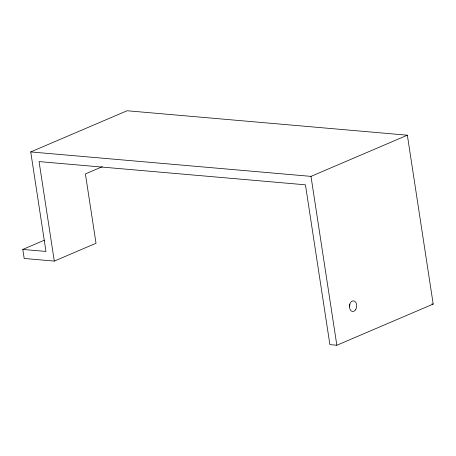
<?xml version="1.0" encoding="UTF-8"?>
<svg xmlns="http://www.w3.org/2000/svg" width="456" height="456" viewBox="0 0 456 456"><rect width="100%" height="100%" fill="white"/><g stroke="black" fill="none" stroke-linecap="round" stroke-linejoin="round"><path stroke-width="0.68" d="M22.8 249.426L45.965 251.444L30.734 151.928L127.093 110.751L407.356 135.198L433.2 304.072L336.841 345.249L329.893 344.639L305.435 184.817L39.068 161.584L54.298 261.1L24.185 258.472L22.8 249.426L44.312 240.232M102.315 166.685L85.403 173.913L96.016 243.27L54.298 261.1M30.734 151.928L310.998 176.375L407.356 135.198M431.809 303.947L433.2 304.072M310.998 176.375L336.841 345.249M349.684 304.055A5.358 3.614 -85 0 1 349.598 306.82M355.537 309.858A5.358 3.614 -85 0 0 354.181 300.977A5.358 3.614 -85 0 0 349.541 307.692A5.358 3.614 -85 0 0 355.537 309.858"/></g></svg>
